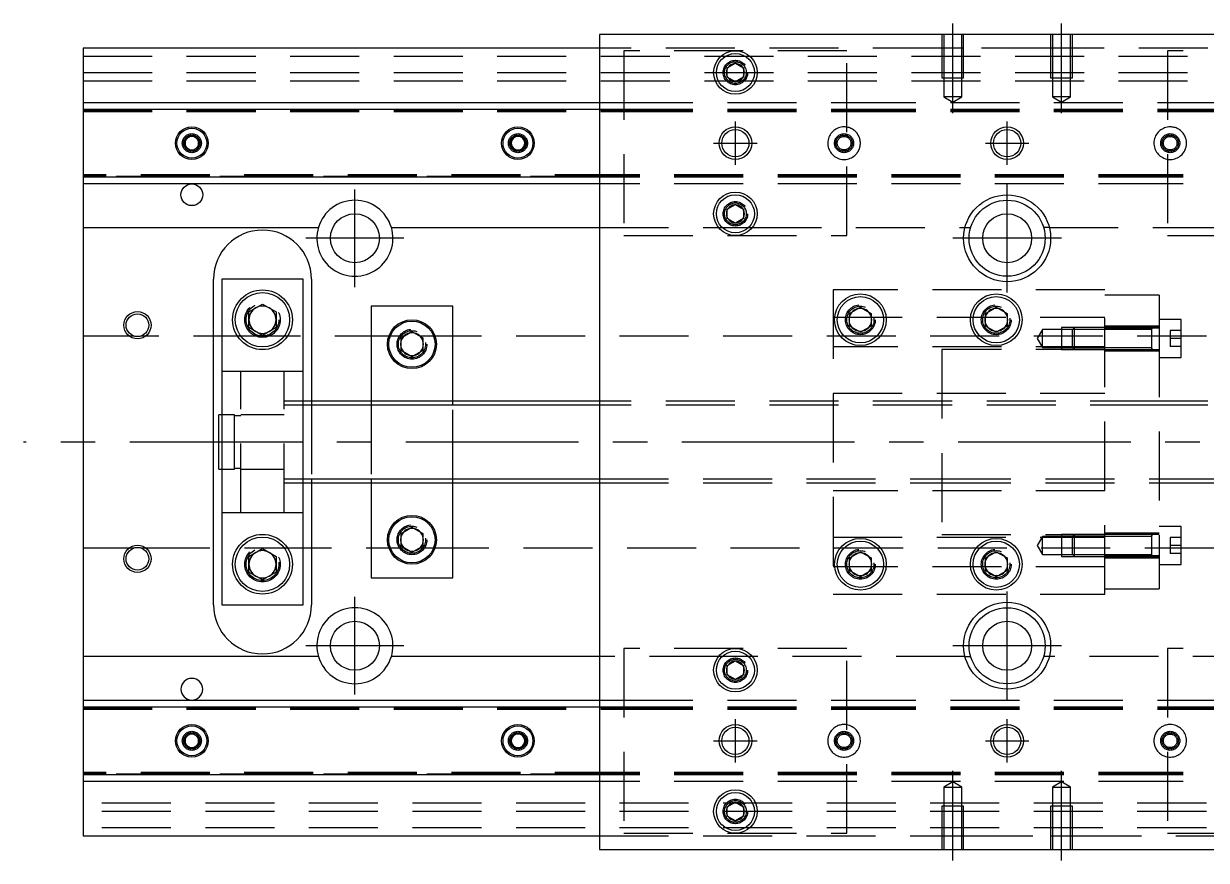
# Model space of a CAD drawing. Extents: x -11 to 542, y -256 to 77.
# Drawn here: x -10.9 to 206.6, y -77 to 77 of the extents above; entities that cross this region are included whole.
import ezdxf

# ---------------------------------------------------------------- set-up
doc = ezdxf.new("R2010")
doc.units = 0
doc.linetypes.add('CENTER', pattern=[50.8, 31.75, -6.35, 6.35, -6.35])
doc.linetypes.add('DASHED', pattern=[19.05, 12.7, -6.35])
doc.layers.get('0').update_dxf_attribs({"linetype": 'CONTINUOUS'})
doc.layers.add('CENTER', color=1, linetype='CENTER')

msp = doc.modelspace()

# ---------------------------------------------------------------- linework, layer by layer
at = {"color": 7, "linetype": 'CONTINUOUS'}
for p, q in [((245, 75), (95, 75)), ((95, 75), (95, -75)), ((0, 72.5), (0, 62.5)), ((95, 72.5), (0, 72.5)), ((118.5, 68.866026), (120, 69.73205)), ((120, 69.73205), (121.5, 68.866026)), ((118.5, 67.133974), (118.5, 68.866026)), ((121.5, 68.866026), (121.5, 67.133974)), ((120, 66.26795), (118.5, 67.133974)), ((121.5, 67.133974), (120, 66.26795)), ((0, 62.5), (95, 62.5)), ((0, 62.5), (0, 61.247728)), ((0, 61.247728), (0, 48.752272)), ((0, 61.247728), (95, 61.247728)), ((18.75, 55.721688), (20, 56.443376)), ((18.75, 54.278312), (18.75, 55.721688)), ((20, 56.443376), (21.25, 55.721688)), ((21.25, 55.721688), (21.25, 54.278312)), ((78.75, 55.721688), (80, 56.443376)), ((78.75, 54.278312), (78.75, 55.721688)), ((80, 56.443376), (81.25, 55.721688)), ((81.25, 55.721688), (81.25, 54.278312)), ((20, 53.556624), (18.75, 54.278312)), ((21.25, 54.278312), (20, 53.556624)), ((80, 53.556624), (78.75, 54.278312)), ((81.25, 54.278312), (80, 53.556624)), ((95, 48.752272), (0, 48.752272)), ((0, 48.752272), (0, 47.5)), ((95, 47.5), (0, 47.5)), ((0, 47.5), (0, 39.5)), ((118.5, 42.866026), (120, 43.73205)), ((120, 43.73205), (121.5, 42.866026)), ((118.5, 41.133974), (118.5, 42.866026)), ((121.5, 42.866026), (121.5, 41.133974)), ((0, 39.5), (43.291796, 39.5)), ((0, 39.5), (0, -39.5)), ((56.708204, 39.5), (95, 39.5)), ((120, 40.26795), (118.5, 41.133974)), ((121.5, 41.133974), (120, 40.26795)), ((162.254033, 39.5), (163.291796, 39.5)), ((177.745967, 39.5), (176.708204, 39.5)), ((24, -30), (24, 30)), ((25.5, 30), (25.5, -30)), ((40.5, 30), (25.5, 30)), ((40.5, -30), (40.5, 30)), ((42, 30), (42, 7.5)), ((30.5, 23.943376), (33, 25.386752)), ((30.5, 21.056624), (30.5, 23.943376)), ((33, 25.386752), (35.5, 23.943376)), ((35.5, 23.943376), (35.5, 21.056624)), ((68, 25), (53, 25)), ((53, 25), (53, 7.5)), ((68, 7.5), (68, 25)), ((141, 23.6547), (143, 24.809402)), ((143, 24.809402), (145, 23.6547)), ((166, 23.6547), (168, 24.809402)), ((168, 24.809402), (170, 23.6547)), ((141, 21.3453), (141, 23.6547)), ((145, 23.6547), (145, 21.3453)), ((166, 21.3453), (166, 23.6547)), ((170, 23.6547), (170, 21.3453)), ((33, 19.613248), (30.5, 21.056624)), ((35.5, 21.056624), (33, 19.613248)), ((58.5, 19.1547), (60.5, 20.309402)), ((60.5, 20.309402), (62.5, 19.1547)), ((143, 20.190598), (141, 21.3453)), ((145, 21.3453), (143, 20.190598)), ((168, 20.190598), (166, 21.3453)), ((170, 21.3453), (168, 20.190598)), ((188, 20.702558), (182, 20.702558)), ((58.5, 16.8453), (58.5, 19.1547)), ((62.5, 19.1547), (62.5, 16.8453)), ((60.5, 15.690598), (58.5, 16.8453)), ((62.5, 16.8453), (60.5, 15.690598)), ((182, 17.402558), (188, 17.402558)), ((95, 7.5), (40.5, 7.5)), ((25, -5), (25, 5)), ((25.5, 5), (25, 5)), ((25, -5), (25.5, -5)), ((40.5, -7.5), (95, -7.5)), ((42, -7.5), (42, -30)), ((53, -7.5), (53, -25)), ((68, -25), (68, -7.5)), ((58.5, -16.8453), (60.5, -15.690598)), ((58.5, -19.1547), (58.5, -16.8453)), ((60.5, -15.690598), (62.5, -16.8453)), ((62.5, -16.8453), (62.5, -19.1547)), ((188, -17.402558), (182, -17.402558)), ((60.5, -20.309402), (58.5, -19.1547)), ((62.5, -19.1547), (60.5, -20.309402)), ((30.5, -21.056624), (33, -19.613248)), ((30.5, -23.943376), (30.5, -21.056624)), ((33, -19.613248), (35.5, -21.056624)), ((35.5, -21.056624), (35.5, -23.943376)), ((141, -21.3453), (143, -20.190598)), ((141, -23.6547), (141, -21.3453)), ((143, -20.190598), (145, -21.3453)), ((145, -21.3453), (145, -23.6547)), ((166, -21.3453), (168, -20.190598)), ((166, -23.6547), (166, -21.3453)), ((168, -20.190598), (170, -21.3453)), ((170, -21.3453), (170, -23.6547)), ((182, -20.702558), (188, -20.702558)), ((143, -24.809402), (141, -23.6547)), ((145, -23.6547), (143, -24.809402)), ((168, -24.809402), (166, -23.6547)), ((170, -23.6547), (168, -24.809402)), ((33, -25.386752), (30.5, -23.943376)), ((35.5, -23.943376), (33, -25.386752)), ((53, -25), (68, -25)), ((25.5, -30), (40.5, -30)), ((0, -39.5), (0, -47.5)), ((43.291796, -39.5), (0, -39.5)), ((95, -39.5), (56.708204, -39.5)), ((118.5, -41.133974), (120, -40.26795)), ((118.5, -42.866026), (118.5, -41.133974)), ((120, -40.26795), (121.5, -41.133974)), ((121.5, -41.133974), (121.5, -42.866026)), ((162.254033, -39.5), (163.291796, -39.5)), ((177.745967, -39.5), (176.708204, -39.5)), ((120, -43.73205), (118.5, -42.866026)), ((121.5, -42.866026), (120, -43.73205)), ((0, -47.5), (95, -47.5)), ((0, -47.5), (0, -48.752272)), ((0, -48.752272), (95, -48.752272)), ((0, -48.752272), (0, -61.247728)), ((18.75, -54.278312), (20, -53.556624)), ((18.75, -55.721688), (18.75, -54.278312)), ((20, -53.556624), (21.25, -54.278312)), ((21.25, -54.278312), (21.25, -55.721688)), ((78.75, -54.278312), (80, -53.556624)), ((78.75, -55.721688), (78.75, -54.278312)), ((80, -53.556624), (81.25, -54.278312)), ((81.25, -54.278312), (81.25, -55.721688)), ((20, -56.443376), (18.75, -55.721688)), ((21.25, -55.721688), (20, -56.443376)), ((80, -56.443376), (78.75, -55.721688)), ((81.25, -55.721688), (80, -56.443376)), ((95, -61.247728), (0, -61.247728)), ((0, -61.247728), (0, -62.5)), ((95, -62.5), (0, -62.5)), ((0, -62.5), (0, -72.5)), ((118.5, -67.133974), (120, -66.26795)), ((118.5, -68.866026), (118.5, -67.133974)), ((120, -66.26795), (121.5, -67.133974)), ((121.5, -67.133974), (121.5, -68.866026)), ((120, -69.73205), (118.5, -68.866026)), ((121.5, -68.866026), (120, -69.73205)), ((0, -72.5), (95, -72.5)), ((95, -75), (245, -75))]:
    msp.add_line(p, q, dxfattribs=at)
at = {"color": 3, "linetype": 'DASHED'}
for p, q in [((158.000006, 75), (158.000006, 67)), ((158.35, 75), (158.35, 67)), ((161.65, 67), (161.65, 75)), ((161.999994, 67), (161.999994, 75)), ((178.000006, 75), (178.000006, 67)), ((178.35, 75), (178.35, 67)), ((181.65, 67), (181.65, 75)), ((181.999994, 67), (181.999994, 75)), ((158.000006, 72.5), (95, 72.5)), ((99.5, 72), (99.5, 38)), ((140.5, 72), (99.5, 72)), ((140.5, 38), (140.5, 72)), ((161.999994, 72.5), (158.000006, 72.5)), ((178.000006, 72.5), (161.999994, 72.5)), ((181.999994, 72.5), (178.000006, 72.5)), ((245, 72.5), (181.999994, 72.5)), ((199.5, 72), (199.5, 38)), ((240.5, 72), (199.5, 72)), ((0, 71), (340, 71)), ((0, 68), (340, 68)), ((121.973226, 68.326156), (122, 68)), ((0, 66.5), (340, 66.5)), ((158.000006, 67), (161.999994, 67)), ((158.35, 67), (158.35, 63.5)), ((161.65, 63.5), (161.65, 67)), ((178.000006, 67), (181.999994, 67)), ((178.35, 67), (178.35, 63.5)), ((181.65, 63.5), (181.65, 67)), ((161.65, 63.5), (158.35, 63.5)), ((158.35, 63.5), (160, 62.547372)), ((160, 62.547372), (161.65, 63.5)), ((181.65, 63.5), (178.35, 63.5)), ((178.35, 63.5), (180, 62.547372)), ((180, 62.547372), (181.65, 63.5)), ((0, 61.1147), (95, 61.1147)), ((0, 61.1), (99.5, 61.1)), ((95, 62.5), (99.5, 62.5)), ((95, 61.247728), (99.5, 61.247728)), ((95, 61.1147), (99.5, 61.1147)), ((99.5, 62.5), (140.5, 62.5)), ((99.5, 61.247728), (140.5, 61.247728)), ((99.5, 61.1147), (140.5, 61.1147)), ((99.5, 61.1), (140.5, 61.1)), ((140.5, 62.5), (199.5, 62.5)), ((140.5, 61.247728), (199.5, 61.247728)), ((140.5, 61.1147), (199.5, 61.1147)), ((140.5, 61.1), (199.5, 61.1)), ((199.5, 62.5), (240.5, 62.5)), ((199.5, 61.247728), (240.5, 61.247728)), ((199.5, 61.1147), (240.5, 61.1147)), ((199.5, 61.1), (240.5, 61.1)), ((0, 60.8), (99.5, 60.8)), ((99.5, 60.8), (140.5, 60.8)), ((140.5, 60.8), (199.5, 60.8)), ((199.5, 60.8), (240.5, 60.8)), ((21.477374, 55.25955), (21.5, 55)), ((78.5, 55), (78.52041, 55.24661)), ((99.5, 49.2), (0, 49.2)), ((99.5, 48.9), (0, 48.9)), ((95, 48.8853), (0, 48.8853)), ((99.5, 48.8853), (95, 48.8853)), ((99.5, 48.752272), (95, 48.752272)), ((140.5, 49.2), (99.5, 49.2)), ((140.5, 48.9), (99.5, 48.9)), ((140.5, 48.8853), (99.5, 48.8853)), ((140.5, 48.752272), (99.5, 48.752272)), ((199.5, 49.2), (140.5, 49.2)), ((199.5, 48.9), (140.5, 48.9)), ((199.5, 48.8853), (140.5, 48.8853)), ((199.5, 48.752272), (140.5, 48.752272)), ((240.5, 49.2), (199.5, 49.2)), ((240.5, 48.9), (199.5, 48.9)), ((240.5, 48.8853), (199.5, 48.8853)), ((240.5, 48.752272), (199.5, 48.752272)), ((99.5, 47.5), (95, 47.5)), ((140.5, 47.5), (99.5, 47.5)), ((199.5, 47.5), (140.5, 47.5)), ((240.5, 47.5), (199.5, 47.5)), ((121.973226, 42.326156), (122, 42)), ((95, 39.5), (116.877502, 39.5)), ((116.877502, 39.5), (117.55051, 39.5)), ((117.55051, 39.5), (122.44949, 39.5)), ((122.44949, 39.5), (123.122498, 39.5)), ((123.122498, 39.5), (162.254033, 39.5)), ((177.745967, 39.5), (216.877502, 39.5)), ((99.5, 38), (140.5, 38)), ((199.5, 38), (240.5, 38)), ((138, 28), (138, -28)), ((188, 28), (138, 28)), ((188, -28), (188, 28)), ((198, 27), (188, 27)), ((198, 27), (198, 20.976176)), ((30, 22.5), (30.020026, 22.846056)), ((138, 23), (188, 23)), ((145.483582, 22.786038), (145.5, 22.5)), ((170.483582, 22.786038), (170.5, 22.5)), ((202, 22.552558), (198, 22.552558)), ((202, 15.552558), (202, 22.552558)), ((176.5, 20.702558), (175.547372, 19.052558)), ((176.5, 17.402558), (176.5, 20.702558)), ((180, 20.702558), (176.5, 20.702558)), ((180, 21.052554), (180, 17.052564)), ((182.35, 21.052554), (180, 21.052554)), ((182, 20.702558), (180, 20.702558)), ((182.35, 21.052558), (182, 20.702558)), ((182, 17.402558), (182, 20.702558)), ((188, 20.702558), (182, 20.702558)), ((182.35, 21.052558), (182.35, 17.052558)), ((188, 21.052554), (182.35, 21.052554)), ((198, 21.302558), (188, 21.302558)), ((196.605, 21.052558), (188, 21.052556)), ((198, 20.976176), (188, 20.976176)), ((196.6, 20.702558), (188, 20.702558)), ((198, 21.052558), (196.595, 21.052558)), ((196.6, 17.052554), (196.6, 21.052564)), ((196.6, 17.052554), (196.6, 21.052564)), ((196.6, 20.702558), (196.6, 21.052564)), ((196.6, 20.836098), (196.6, 21.052558)), ((196.6, 21.052558), (196.6, 20.835892)), ((196.6, 17.26902), (196.6, 20.836098)), ((196.6, 17.402558), (196.6, 20.702558)), ((198, 20.976176), (198, -20.976176)), ((200, 20.552558), (200, 19.052558)), ((202, 20.552558), (200, 20.552558)), ((9.359688, 19.5), (0, 19.5)), ((33, 19.5), (10.640312, 19.5)), ((59.030306, 19.5), (33, 19.5)), ((340, 19.5), (61.969694, 19.5)), ((62.983582, 18.286038), (63, 18)), ((188, 17.5), (138, 17.5)), ((175.547372, 19.052558), (176.5, 17.402558)), ((202, 19.052558), (200, 19.052558)), ((200, 19.052558), (200, 17.552558)), ((202, 17.552558), (200, 17.552558)), ((158, 17), (158, -17)), ((188, 17), (158, 17)), ((176.5, 17.402558), (180, 17.402558)), ((180, 17.402558), (182, 17.402558)), ((180, 17.052564), (182.35, 17.052564)), ((182, 17.402558), (182.35, 17.052558)), ((182, 17.402558), (188, 17.402558)), ((182.35, 17.052564), (188, 17.052564)), ((188, 17.402558), (196.6, 17.402558)), ((188, 17.052562), (196.605, 17.052558)), ((188, 16.802558), (198, 16.802558)), ((196.595, 17.052558), (198, 17.052558)), ((196.6, 17.052554), (196.6, 17.402558)), ((196.6, 17.269268), (196.6, 17.052558)), ((196.6, 17.052558), (196.6, 17.26902)), ((198, 15.552558), (202, 15.552558)), ((29, 13), (25.5, 13)), ((29, -13), (29, 13)), ((37, 13), (29, 13)), ((37, -13), (37, 13)), ((40.5, 13), (37, 13)), ((138, 9), (188, 9)), ((40.5, 7.5), (37, 7.5)), ((40.5, 6.75), (37, 6.75)), ((42, 7.5), (42, 6.75)), ((42, 6.75), (42, -6.75)), ((53, 7.5), (53, 6.75)), ((53, 6.75), (53, -6.75)), ((68, 6.75), (68, 7.5)), ((68, -6.75), (68, 6.75)), ((158, 7.5), (95, 7.5)), ((158, 6.75), (95, 6.75)), ((198, 7.5), (158, 7.5)), ((198, 6.75), (158, 6.75)), ((245, 7.5), (198, 7.5)), ((245, 6.75), (198, 6.75)), ((27.85, 5), (25.5, 5)), ((27.85, -5), (27.85, 5)), ((29, 4.8), (27.85, 4.8)), ((37, 5), (29, 5)), ((25.5, -5), (27.85, -5)), ((27.85, -4.8), (29, -4.8)), ((29, -5), (37, -5)), ((37, -6.75), (40.5, -6.75)), ((37, -7.5), (40.5, -7.5)), ((42, -6.75), (42, -7.5)), ((53, -6.75), (53, -7.5)), ((68, -7.5), (68, -6.75)), ((95, -6.75), (158, -6.75)), ((95, -7.5), (158, -7.5)), ((158, -6.75), (198, -6.75)), ((158, -7.5), (198, -7.5)), ((198, -6.75), (245, -6.75)), ((198, -7.5), (245, -7.5)), ((188, -9), (138, -9)), ((25.5, -13), (29, -13)), ((29, -13), (37, -13)), ((37, -13), (40.5, -13)), ((158, -17), (188, -17)), ((176.5, -17.402558), (175.547372, -19.052558)), ((176.5, -20.702558), (176.5, -17.402558)), ((180, -17.402558), (176.5, -17.402558)), ((180, -17.052564), (180, -21.052554)), ((182.35, -17.052564), (180, -17.052564)), ((182, -17.402558), (180, -17.402558)), ((182.35, -17.052558), (182, -17.402558)), ((182, -20.702558), (182, -17.402558)), ((188, -17.402558), (182, -17.402558)), ((182.35, -17.052558), (182.35, -21.052558)), ((188, -17.052564), (182.35, -17.052564)), ((198, -16.802558), (188, -16.802558)), ((196.605, -17.052558), (188, -17.052562)), ((196.6, -17.402558), (188, -17.402558)), ((198, -17.052558), (196.595, -17.052558)), ((196.6, -21.052564), (196.6, -17.052554)), ((196.6, -17.402558), (196.6, -17.052554)), ((196.6, -17.26902), (196.6, -17.052558)), ((196.6, -17.052558), (196.6, -17.269226)), ((196.6, -20.836098), (196.6, -17.26902)), ((196.6, -20.702558), (196.6, -17.402558)), ((202, -15.552558), (198, -15.552558)), ((202, -22.552558), (202, -15.552558)), ((0, -19.5), (9.359688, -19.5)), ((10.640312, -19.5), (33, -19.5)), ((33, -19.5), (59.030306, -19.5)), ((61.969694, -19.5), (340, -19.5)), ((62.983582, -17.713962), (63, -18)), ((138, -17.5), (188, -17.5)), ((175.547372, -19.052558), (176.5, -20.702558)), ((200, -17.552558), (200, -19.052558)), ((202, -17.552558), (200, -17.552558)), ((202, -19.052558), (200, -19.052558)), ((200, -19.052558), (200, -20.552558)), ((176.5, -20.702558), (180, -20.702558)), ((180, -20.702558), (182, -20.702558)), ((180, -21.052554), (182.35, -21.052554)), ((182, -20.702558), (182.35, -21.052558)), ((182, -20.702558), (188, -20.702558)), ((182.35, -21.052554), (188, -21.052554)), ((188, -20.702558), (196.6, -20.702558)), ((198, -20.976176), (188, -20.976176)), ((198, -20.976176), (188, -20.976176)), ((188, -21.052556), (196.605, -21.052558)), ((188, -21.302558), (198, -21.302558)), ((196.595, -21.052558), (198, -21.052558)), ((196.6, -21.052564), (196.6, -20.702558)), ((196.6, -20.83585), (196.6, -21.052558)), ((196.6, -21.052558), (196.6, -20.836098)), ((198, -20.976176), (198, -27)), ((202, -20.552558), (200, -20.552558)), ((35.977798, -22.135694), (36, -22.5)), ((188, -23), (138, -23)), ((145.483582, -22.213962), (145.5, -22.5)), ((170.483582, -22.213962), (170.5, -22.5)), ((198, -22.552558), (202, -22.552558)), ((138, -28), (188, -28)), ((188, -27), (198, -27)), ((99.5, -38), (99.5, -72)), ((140.5, -38), (99.5, -38)), ((140.5, -72), (140.5, -38)), ((240.5, -38), (199.5, -38)), ((199.5, -38), (199.5, -72)), ((116.877502, -39.5), (95, -39.5)), ((117.55051, -39.5), (116.877502, -39.5)), ((122.44949, -39.5), (117.55051, -39.5)), ((123.122498, -39.5), (122.44949, -39.5)), ((162.254033, -39.5), (123.122498, -39.5)), ((216.877502, -39.5), (177.745967, -39.5)), ((121.973226, -41.673844), (122, -42)), ((95, -47.5), (99.5, -47.5)), ((99.5, -47.5), (140.5, -47.5)), ((140.5, -47.5), (199.5, -47.5)), ((199.5, -47.5), (240.5, -47.5)), ((0, -48.8853), (95, -48.8853)), ((0, -48.9), (99.5, -48.9)), ((0, -49.2), (99.5, -49.2)), ((95, -48.752272), (99.5, -48.752272)), ((95, -48.8853), (99.5, -48.8853)), ((99.5, -48.752272), (140.5, -48.752272)), ((99.5, -48.8853), (140.5, -48.8853)), ((99.5, -48.9), (140.5, -48.9)), ((99.5, -49.2), (140.5, -49.2)), ((140.5, -48.752272), (199.5, -48.752272)), ((140.5, -48.8853), (199.5, -48.8853)), ((140.5, -48.9), (199.5, -48.9)), ((140.5, -49.2), (199.5, -49.2)), ((199.5, -48.752272), (240.5, -48.752272)), ((199.5, -48.8853), (240.5, -48.8853)), ((199.5, -48.9), (240.5, -48.9)), ((199.5, -49.2), (240.5, -49.2)), ((18.5, -55), (18.52041, -54.75339)), ((78.5, -55), (78.52041, -54.75339)), ((99.5, -60.8), (0, -60.8)), ((140.5, -60.8), (99.5, -60.8)), ((199.5, -60.8), (140.5, -60.8)), ((240.5, -60.8), (199.5, -60.8)), ((99.5, -61.1), (0, -61.1)), ((95, -61.1147), (0, -61.1147)), ((99.5, -61.1147), (95, -61.1147)), ((99.5, -61.247728), (95, -61.247728)), ((99.5, -62.5), (95, -62.5)), ((140.5, -61.1), (99.5, -61.1)), ((140.5, -61.1147), (99.5, -61.1147)), ((140.5, -61.247728), (99.5, -61.247728)), ((140.5, -62.5), (99.5, -62.5)), ((199.5, -61.1), (140.5, -61.1)), ((199.5, -61.1147), (140.5, -61.1147)), ((199.5, -61.247728), (140.5, -61.247728)), ((199.5, -62.5), (140.5, -62.5)), ((160, -62.547372), (158.35, -63.5)), ((161.65, -63.5), (160, -62.547372)), ((180, -62.547372), (178.35, -63.5)), ((181.65, -63.5), (180, -62.547372)), ((240.5, -61.1), (199.5, -61.1)), ((240.5, -61.1147), (199.5, -61.1147)), ((240.5, -61.247728), (199.5, -61.247728)), ((240.5, -62.5), (199.5, -62.5)), ((158.35, -63.5), (160, -63.5)), ((158.35, -63.5), (158.35, -67)), ((160, -63.5), (161.65, -63.5)), ((161.65, -67), (161.65, -63.5)), ((178.35, -63.5), (180, -63.5)), ((178.35, -63.5), (178.35, -67)), ((180, -63.5), (181.65, -63.5)), ((181.65, -67), (181.65, -63.5)), ((340, -66.5), (0, -66.5)), ((161.999994, -67), (158.000006, -67)), ((158.000006, -67), (158.000006, -75)), ((158.35, -67), (158.35, -75)), ((161.65, -75), (161.65, -67)), ((161.999994, -75), (161.999994, -67)), ((181.999994, -67), (178.000006, -67)), ((178.000006, -67), (178.000006, -75)), ((178.35, -67), (178.35, -75)), ((181.65, -75), (181.65, -67)), ((181.999994, -75), (181.999994, -67)), ((340, -68), (0, -68)), ((121.973226, -67.673844), (122, -68)), ((340, -71), (0, -71)), ((95, -72.5), (158.000006, -72.5)), ((99.5, -72), (140.5, -72)), ((158.000006, -72.5), (161.999994, -72.5)), ((161.999994, -72.5), (178.000006, -72.5)), ((178.000006, -72.5), (181.999994, -72.5)), ((181.999994, -72.5), (245, -72.5)), ((199.5, -72), (240.5, -72))]:
    msp.add_line(p, q, dxfattribs=at)
at = {"color": 3, "linetype": 'CONTINUOUS'}
for p, q in [((95, 6.75), (40.5, 6.75)), ((40.5, -6.75), (95, -6.75))]:
    msp.add_line(p, q, dxfattribs=at)
at = {"color": 7, "linetype": 'CONTINUOUS'}
for centre, radius in [((120, 68), 4), ((120, 68), 3.5), ((20, 55), 3), ((20, 55), 2.75), ((80, 55), 3), ((80, 55), 2.75), ((120, 55), 2.5), ((170, 55), 3), ((170, 55), 2.5), ((20, 45.5), 2), ((120, 42), 4), ((120, 42), 3.5), ((170, 37.5), 8), ((170, 37.5), 7), ((50, 37.5), 4.5), ((170, 37.5), 4.5), ((33, 22.5), 5.5), ((33, 22.5), 5), ((143, 22.5), 4.75), ((143, 22.5), 4.25), ((168, 22.5), 4.75), ((168, 22.5), 4.25), ((10, 21.5), 2.5), ((10, 21.5), 2.1), ((60.5, 18), 4.5), ((60.5, 18), 4.25), ((60.5, -18), 4.5), ((60.5, -18), 4.25), ((33, -22.5), 5.5), ((10, -21.5), 2.5), ((10, -21.5), 2.1), ((33, -22.5), 5), ((143, -22.5), 4.75), ((143, -22.5), 4.25), ((168, -22.5), 4.75), ((168, -22.5), 4.25), ((170, -37.5), 8), ((170, -37.5), 7), ((50, -37.5), 4.5), ((170, -37.5), 4.5), ((120, -42), 4), ((120, -42), 3.5), ((20, -55), 3), ((80, -55), 3), ((170, -55), 3), ((20, -55), 2.75), ((80, -55), 2.75), ((120, -55), 2.5), ((170, -55), 2.5), ((120, -68), 4), ((120, -68), 3.5)]:
    msp.add_circle(centre, radius, dxfattribs=at)
at = {"color": 3, "linetype": 'DASHED'}
for centre, radius in [((120, 68), 2.25), ((120, 68), 2), ((20, 55), 1.75), ((80, 55), 1.75), ((140, 55), 1.75), ((200, 55), 1.75), ((20, 55), 1.5), ((80, 55), 1.5), ((140, 55), 1.5), ((140, 55), 1.25), ((200, 55), 1.5), ((200, 55), 1.25), ((120, 42), 2.25), ((120, 42), 2), ((33, 22.5), 3.25), ((33, 22.5), 3), ((143, 22.5), 2.75), ((143, 22.5), 2.5), ((168, 22.5), 2.75), ((168, 22.5), 2.5), ((60.5, 18), 2.75), ((60.5, 18), 2.5), ((60.5, -18), 2.75), ((60.5, -18), 2.5), ((33, -22.5), 3.25), ((33, -22.5), 3), ((143, -22.5), 2.75), ((143, -22.5), 2.5), ((168, -22.5), 2.75), ((168, -22.5), 2.5), ((120, -42), 2.25), ((120, -42), 2), ((20, -55), 1.75), ((20, -55), 1.5), ((80, -55), 1.75), ((80, -55), 1.5), ((140, -55), 1.75), ((140, -55), 1.5), ((140, -55), 1.25), ((200, -55), 1.75), ((200, -55), 1.5), ((200, -55), 1.25), ((120, -68), 2.25), ((120, -68), 2)]:
    msp.add_circle(centre, radius, dxfattribs=at)
at = {"color": 3, "linetype": 'CONTINUOUS'}
for centre in [(120, 55), (120, -55)]:
    msp.add_circle(centre, 3, dxfattribs=at)
at = {"color": 7, "linetype": 'CONTINUOUS'}
for centre, radius, start, end in [((120, 68), 1.65, 95.380023, 144.619977), ((120, 68), 1.65, 84.619977, 95.380023), ((120, 68), 1.65, 35.380023, 84.619977), ((120, 68), 1.65, 155.380023, 180), ((120, 68), 1.65, 180, 204.619977), ((120, 68), 1.65, 144.619977, 155.380023), ((120, 68), 1.65, 24.619977, 35.380023), ((120, 68), 1.65, 335.380023, 24.619977), ((120, 68), 1.65, 204.619977, 215.380023), ((120, 68), 1.65, 215.380023, 264.619977), ((120, 68), 1.65, 264.619977, 275.380023), ((120, 68), 1.65, 275.380023, 324.619977), ((120, 68), 1.65, 324.619977, 335.380023), ((20, 55), 1.25, 120, 180), ((20, 55), 1.25, 180, 240), ((20, 55), 1.25, 60, 120), ((20, 55), 1.25, 0, 60), ((20, 55), 1.25, 300, 0), ((80, 55), 1.25, 120, 180), ((80, 55), 1.25, 180, 240), ((80, 55), 1.25, 60, 120), ((80, 55), 1.25, 0, 60), ((80, 55), 1.25, 300, 0), ((20, 55), 1.25, 240, 300), ((80, 55), 1.25, 240, 300), ((50, 37.5), 7, 16.60155, 163.39845), ((120, 42), 1.65, 95.380023, 144.619977), ((120, 42), 1.65, 84.619977, 95.380023), ((120, 42), 1.65, 35.380023, 84.619977), ((120, 42), 1.65, 155.380023, 180), ((120, 42), 1.65, 180, 204.619977), ((120, 42), 1.65, 144.619977, 155.380023), ((120, 42), 1.65, 24.619977, 35.380023), ((120, 42), 1.65, 335.380023, 24.619977), ((50, 37.5), 7, 163.39845, 16.60155), ((120, 42), 1.65, 204.619977, 215.380023), ((120, 42), 1.65, 215.380023, 264.619977), ((120, 42), 1.65, 264.619977, 275.380023), ((120, 42), 1.65, 275.380023, 324.619977), ((120, 42), 1.65, 324.619977, 335.380023), ((33, 30), 9, 90, 180), ((33, 30), 9, 0, 90), ((33, 22.5), 2.5, 120, 180), ((33, 22.5), 2.5, 60, 120), ((33, 22.5), 2.5, 0, 60), ((143, 22.5), 2.1, 102.24721, 137.75279), ((143, 22.5), 2.1, 77.75279, 102.24721), ((143, 22.5), 2.1, 42.24721, 77.75279), ((168, 22.5), 2.1, 102.24721, 137.75279), ((168, 22.5), 2.1, 77.75279, 102.24721), ((168, 22.5), 2.1, 42.24721, 77.75279), ((33, 22.5), 2.5, 180, 240), ((33, 22.5), 2.5, 300, 0), ((143, 22.5), 2.1, 162.24721, 180), ((143, 22.5), 2.1, 180, 197.75279), ((143, 22.5), 2.1, 137.75279, 162.24721), ((143, 22.5), 2.1, 197.75279, 222.24721), ((143, 22.5), 2.1, 17.75279, 42.24721), ((143, 22.5), 2.1, 317.75279, 342.24721), ((143, 22.5), 2.1, 342.24721, 17.75279), ((168, 22.5), 2.1, 162.24721, 180), ((168, 22.5), 2.1, 180, 197.75279), ((168, 22.5), 2.1, 137.75279, 162.24721), ((168, 22.5), 2.1, 197.75279, 222.24721), ((168, 22.5), 2.1, 17.75279, 42.24721), ((168, 22.5), 2.1, 317.75279, 342.24721), ((168, 22.5), 2.1, 342.24721, 17.75279), ((33, 22.5), 2.5, 240, 300), ((60.5, 18), 2.1, 102.24721, 137.75279), ((60.5, 18), 2.1, 77.75279, 102.24721), ((60.5, 18), 2.1, 42.24721, 77.75279), ((143, 22.5), 2.1, 222.24721, 257.75279), ((143, 22.5), 2.1, 257.75279, 282.24721), ((143, 22.5), 2.1, 282.24721, 317.75279), ((168, 22.5), 2.1, 222.24721, 257.75279), ((168, 22.5), 2.1, 257.75279, 282.24721), ((168, 22.5), 2.1, 282.24721, 317.75279), ((60.5, 18), 2.1, 162.24721, 180), ((60.5, 18), 2.1, 180, 197.75279), ((60.5, 18), 2.1, 137.75279, 162.24721), ((60.5, 18), 2.1, 17.75279, 42.24721), ((60.5, 18), 2.1, 342.24721, 17.75279), ((60.5, 18), 2.1, 197.75279, 222.24721), ((60.5, 18), 2.1, 222.24721, 257.75279), ((60.5, 18), 2.1, 257.75279, 282.24721), ((60.5, 18), 2.1, 282.24721, 317.75279), ((60.5, 18), 2.1, 317.75279, 342.24721), ((60.5, -18), 2.1, 162.24721, 180), ((60.5, -18), 2.1, 137.75279, 162.24721), ((60.5, -18), 2.1, 102.24721, 137.75279), ((60.5, -18), 2.1, 77.75279, 102.24721), ((60.5, -18), 2.1, 42.24721, 77.75279), ((60.5, -18), 2.1, 17.75279, 42.24721), ((60.5, -18), 2.1, 342.24721, 17.75279), ((60.5, -18), 2.1, 180, 197.75279), ((60.5, -18), 2.1, 197.75279, 222.24721), ((60.5, -18), 2.1, 222.24721, 257.75279), ((60.5, -18), 2.1, 282.24721, 317.75279), ((60.5, -18), 2.1, 317.75279, 342.24721), ((33, -22.5), 2.5, 120, 180), ((33, -22.5), 2.5, 60, 120), ((33, -22.5), 2.5, 0, 60), ((60.5, -18), 2.1, 257.75279, 282.24721), ((143, -22.5), 2.1, 137.75279, 162.24721), ((143, -22.5), 2.1, 102.24721, 137.75279), ((143, -22.5), 2.1, 77.75279, 102.24721), ((143, -22.5), 2.1, 42.24721, 77.75279), ((143, -22.5), 2.1, 17.75279, 42.24721), ((168, -22.5), 2.1, 137.75279, 162.24721), ((168, -22.5), 2.1, 102.24721, 137.75279), ((168, -22.5), 2.1, 77.75279, 102.24721), ((168, -22.5), 2.1, 42.24721, 77.75279), ((168, -22.5), 2.1, 17.75279, 42.24721), ((33, -22.5), 2.5, 180, 240), ((33, -22.5), 2.5, 300, 0), ((143, -22.5), 2.1, 162.24721, 180), ((143, -22.5), 2.1, 180, 197.75279), ((143, -22.5), 2.1, 197.75279, 222.24721), ((143, -22.5), 2.1, 222.24721, 257.75279), ((143, -22.5), 2.1, 282.24721, 317.75279), ((143, -22.5), 2.1, 317.75279, 342.24721), ((143, -22.5), 2.1, 342.24721, 17.75279), ((168, -22.5), 2.1, 162.24721, 180), ((168, -22.5), 2.1, 180, 197.75279), ((168, -22.5), 2.1, 197.75279, 222.24721), ((168, -22.5), 2.1, 222.24721, 257.75279), ((168, -22.5), 2.1, 282.24721, 317.75279), ((168, -22.5), 2.1, 317.75279, 342.24721), ((168, -22.5), 2.1, 342.24721, 17.75279), ((33, -22.5), 2.5, 240, 300), ((143, -22.5), 2.1, 257.75279, 282.24721), ((168, -22.5), 2.1, 257.75279, 282.24721), ((33, -30), 9, 180, 270), ((33, -30), 9, 270, 0), ((50, -37.5), 7, 343.39845, 196.60155), ((50, -37.5), 7, 196.60155, 343.39845), ((120, -42), 1.65, 155.380023, 180), ((120, -42), 1.65, 144.619977, 155.380023), ((120, -42), 1.65, 95.380023, 144.619977), ((120, -42), 1.65, 84.619977, 95.380023), ((120, -42), 1.65, 35.380023, 84.619977), ((120, -42), 1.65, 24.619977, 35.380023), ((120, -42), 1.65, 335.380023, 24.619977), ((20, -45.5), 2, 90, 270), ((20, -45.5), 2, 270, 90), ((120, -42), 1.65, 180, 204.619977), ((120, -42), 1.65, 204.619977, 215.380023), ((120, -42), 1.65, 215.380023, 264.619977), ((120, -42), 1.65, 275.380023, 324.619977), ((120, -42), 1.65, 324.619977, 335.380023), ((120, -42), 1.65, 264.619977, 275.380023), ((20, -55), 1.25, 120, 180), ((20, -55), 1.25, 60, 120), ((20, -55), 1.25, 0, 60), ((80, -55), 1.25, 120, 180), ((80, -55), 1.25, 60, 120), ((80, -55), 1.25, 0, 60), ((20, -55), 1.25, 180, 240), ((20, -55), 1.25, 240, 300), ((20, -55), 1.25, 300, 0), ((80, -55), 1.25, 180, 240), ((80, -55), 1.25, 240, 300), ((80, -55), 1.25, 300, 0), ((120, -68), 1.65, 155.380023, 180), ((120, -68), 1.65, 144.619977, 155.380023), ((120, -68), 1.65, 95.380023, 144.619977), ((120, -68), 1.65, 84.619977, 95.380023), ((120, -68), 1.65, 35.380023, 84.619977), ((120, -68), 1.65, 24.619977, 35.380023), ((120, -68), 1.65, 335.380023, 24.619977), ((120, -68), 1.65, 180, 204.619977), ((120, -68), 1.65, 204.619977, 215.380023), ((120, -68), 1.65, 215.380023, 264.619977), ((120, -68), 1.65, 275.380023, 324.619977), ((120, -68), 1.65, 324.619977, 335.380023), ((120, -68), 1.65, 264.619977, 275.380023)]:
    msp.add_arc(centre, radius, start, end, dxfattribs=at)
at = {"color": 3, "linetype": 'DASHED'}
for centre, start, end in [((140, 55), 90, 326.44269), ((140, 55), 33.55731, 90), ((140, 55), 22.331645, 33.55731), ((200, 55), 90, 326.44269), ((200, 55), 33.55731, 90), ((200, 55), 22.331645, 33.55731), ((140, 55), 337.668355, 22.331645), ((200, 55), 337.668355, 22.331645), ((140, 55), 326.44269, 337.668355), ((200, 55), 326.44269, 337.668355), ((140, -55), 213.55731, 90), ((140, -55), 90, 146.44269), ((200, -55), 213.55731, 90), ((200, -55), 90, 146.44269), ((140, -55), 157.668355, 202.331645), ((140, -55), 146.44269, 157.668355), ((200, -55), 157.668355, 202.331645), ((200, -55), 146.44269, 157.668355), ((140, -55), 202.331645, 213.55731), ((200, -55), 202.331645, 213.55731)]:
    msp.add_arc(centre, 3, start, end, dxfattribs=at)
at = {"layer": 'CENTER', "color": 1, "linetype": 'CENTER'}
for p, q in [((160, 60.547372), (160, 77)), ((180, 60.547372), (180, 77)), ((120, 51), (120, 59)), ((170, 51), (170, 59)), ((116, 55), (124, 55)), ((166, 55), (174, 55)), ((50, 28.5), (50, 46.5)), ((170, 27.5), (170, 47.5)), ((59, 37.5), (41, 37.5)), ((180, 37.5), (160, 37.5)), ((395.928927, 0), (-10.939157, 0)), ((170, -47.5), (170, -27.5)), ((50, -46.5), (50, -28.5)), ((59, -37.5), (41, -37.5)), ((180, -37.5), (160, -37.5)), ((120, -59), (120, -51)), ((170, -59), (170, -51)), ((116, -55), (124, -55)), ((166, -55), (174, -55)), ((160, -77), (160, -60.547372)), ((180, -77), (180, -60.547372))]:
    msp.add_line(p, q, dxfattribs=at)

doc.saveas('drawing.dxf')
